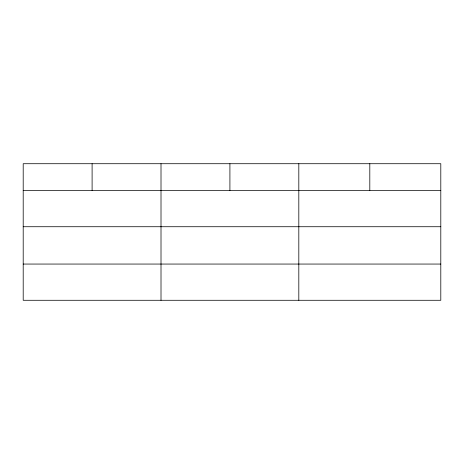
<?xml version="1.0" encoding="UTF-8"?>
<svg xmlns="http://www.w3.org/2000/svg" width="464" height="464" viewBox="0 0 464 464"><rect width="100%" height="100%" fill="white"/><g stroke="black" fill="none" stroke-linecap="round" stroke-linejoin="round"><path stroke-width="0.7" d="M440.8 226.728L440.8 163.717L23.2 163.717L23.2 300.283L440.8 300.283L440.8 226.728L23.2 226.728M23.2 190.501L440.8 190.501M23.2 264.057L440.8 264.057M369.808 163.717L369.808 190.501M298.816 163.717L298.816 300.283M229.912 163.717L229.912 190.501M161.008 163.717L161.008 300.283M92.104 163.717L92.104 190.501"/></g></svg>
